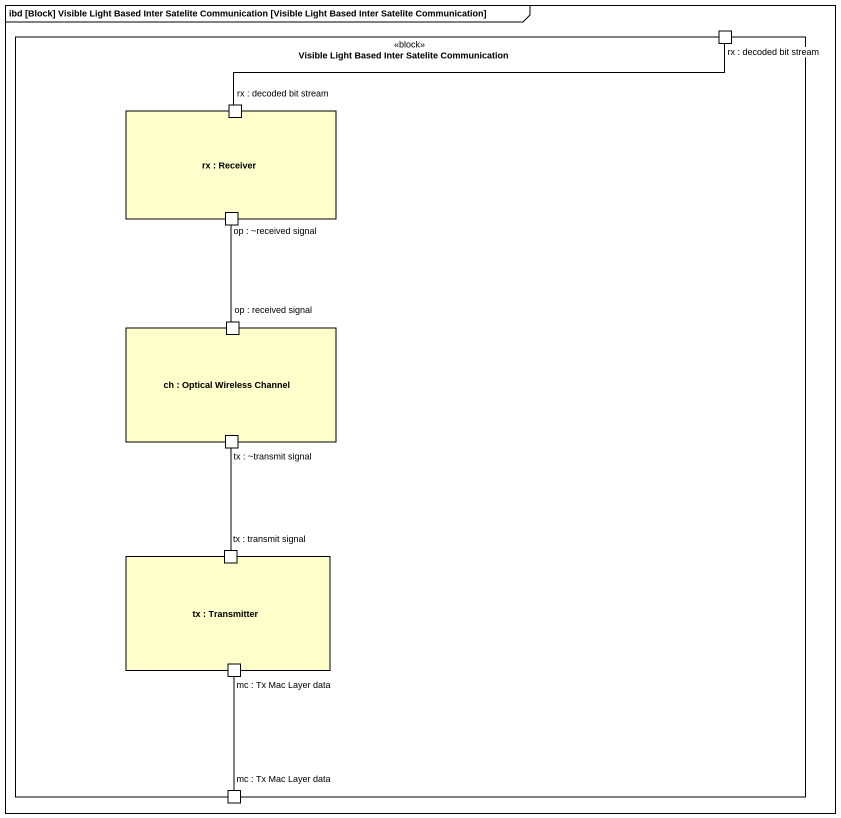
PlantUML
@startuml
mainframe ibd [Block] Visible Light Based Inter Satelite Communication [Visible Light Based Inter Satelite Communication]
rectangle "Visible Light Based Inter Satelite Communication" as Visible_Light_Based_Inter <<block>> {
  port "rx : decoded bit stream" as rx_decoded_bit_stream
  rectangle "rx : Receiver" as rx #FFFFCC {
    port "rx : decoded bit stream" as rx_decoded_bit_stream_2
    port "op : ~received signal" as op_received_signal
  }
  rectangle "ch : Optical Wireless Channel" as ch #FFFFCC {
    port "op : received signal" as op_received_signal_2
    port "tx : ~transmit signal" as tx_transmit_signal
  }
  rectangle "tx : Transmitter" as tx #FFFFCC {
    port "tx : transmit signal" as tx_transmit_signal_2
    port "mc : Tx Mac Layer data" as mc_Tx_Mac_Layer_data
  }
  port "mc : Tx Mac Layer data" as mc_Tx_Mac_Layer_data_2
}
rx_decoded_bit_stream_2 -right- rx_decoded_bit_stream
op_received_signal_2 -up- op_received_signal
tx_transmit_signal_2 -up- tx_transmit_signal
mc_Tx_Mac_Layer_data -- mc_Tx_Mac_Layer_data_2
@enduml
